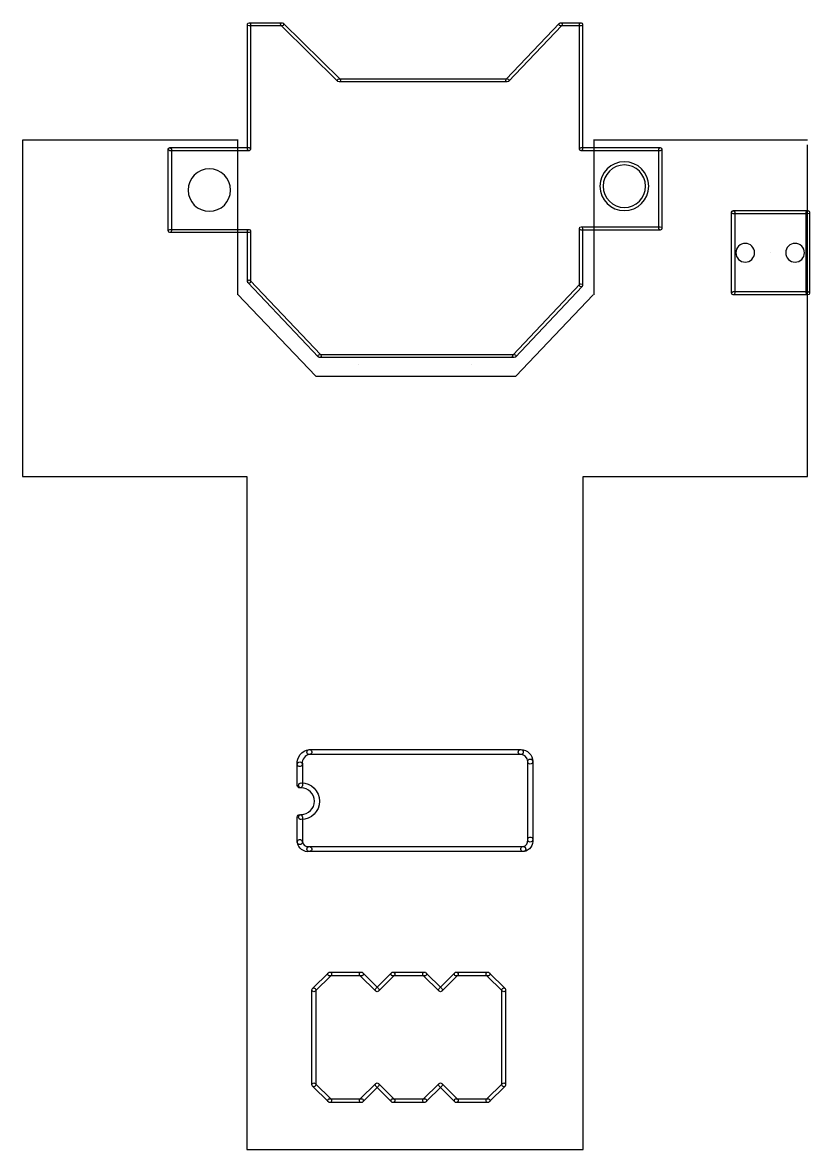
# Model space of a CAD drawing. Header units: inches. Extents: x 5 to 145, y -76 to 99.
# Drawn here: x 109.9 to 141.47, y -73.77 to -28.54 of the extents above; entities that cross this region are included whole.
import ezdxf

# ---------------------------------------------------------------- set-up
doc = ezdxf.new("R2010")
doc.units = ezdxf.units.IN
doc.header["$MEASUREMENT"] = 0
doc.layers.add('24', color=7, linetype='Continuous')

# ---------------------------------------------------------------- blocks, each defined once
blk = doc.blocks.new('block 35')
at = {"layer": '24', "color": 7, "lineweight": 25}
blk.add_lwpolyline([(141.397, -46.766), (141.397, -33.455)], dxfattribs=at)
blk = doc.blocks.new('block 36')
at = {"layer": '24', "color": 7, "lineweight": 25}
blk.add_lwpolyline([(109.897, -33.266), (109.897, -46.766)], dxfattribs=at)
blk = doc.blocks.new('block 37')
at = {"layer": '24', "color": 7, "lineweight": 25}
blk.add_lwpolyline([(118.897, -73.766), (132.397, -73.766)], dxfattribs=at)
blk = doc.blocks.new('block 38')
at = {"layer": '24', "color": 7, "lineweight": 25}
blk.add_lwpolyline([(109.897, -46.766), (118.897, -46.766)], dxfattribs=at)
blk = doc.blocks.new('block 39')
at = {"layer": '24', "color": 7, "lineweight": 25}
blk.add_lwpolyline([(118.897, -46.766), (118.897, -73.766)], dxfattribs=at)
blk = doc.blocks.new('block 40')
at = {"layer": '24', "color": 7, "lineweight": 25}
blk.add_lwpolyline([(132.397, -73.766), (132.397, -46.766)], dxfattribs=at)
blk = doc.blocks.new('block 41')
at = {"layer": '24', "color": 7, "lineweight": 25}
blk.add_lwpolyline([(132.397, -46.766), (141.397, -46.766)], dxfattribs=at)
blk = doc.blocks.new('block 42')
at = {"layer": '24', "color": 7, "lineweight": 25}
blk.add_lwpolyline([(141.397, -33.266), (132.822, -33.266)], dxfattribs=at)
blk = doc.blocks.new('block 43')
at = {"layer": '24', "color": 7, "lineweight": 25}
blk.add_lwpolyline([(118.528, -33.266), (109.897, -33.266)], dxfattribs=at)
blk = doc.blocks.new('block 34')
at = {"layer": '24', "color": 7, "lineweight": 25}
for points in [[(118.528, -33.233), (118.528, -39.469)], [(132.822, -33.233), (132.822, -39.469)], [(121.663, -42.73), (118.528, -39.446)], [(129.687, -42.73), (132.8, -39.469)], [(121.663, -42.73), (129.687, -42.73)]]:
    blk.add_lwpolyline(points, dxfattribs=at)
at = {"layer": '24'}
for name in ['block 36', 'block 43', 'block 42', 'block 35', 'block 38', 'block 39', 'block 40', 'block 41', 'block 37']:
    blk.add_blockref(name, (0, 0), dxfattribs=at)
blk = doc.blocks.new('block 45')
at = {"layer": '24', "color": 7, "lineweight": 25}
blk.add_open_spline([(140.522, -37.781), (140.522, -37.573), (140.69, -37.406), (140.897, -37.406), (141.104, -37.406), (141.272, -37.573), (141.272, -37.781), (141.272, -37.988), (141.104, -38.156), (140.897, -38.156), (140.69, -38.156), (140.522, -37.988), (140.522, -37.781), (140.522, -37.781), (140.522, -37.781), (140.522, -37.781)], degree=3, knots=[0, 0, 0, 0, 1, 1, 1, 2, 2, 2, 3, 3, 3, 4, 4, 4, 5, 5, 5, 5], dxfattribs=at)
blk = doc.blocks.new('block 46')
at = {"layer": '24', "color": 7, "lineweight": 25}
blk.add_open_spline([(138.522, -37.781), (138.522, -37.573), (138.69, -37.406), (138.897, -37.406), (139.104, -37.406), (139.272, -37.573), (139.272, -37.781), (139.272, -37.988), (139.104, -38.156), (138.897, -38.156), (138.69, -38.156), (138.522, -37.988), (138.522, -37.781), (138.522, -37.781), (138.522, -37.781), (138.522, -37.781)], degree=3, knots=[0, 0, 0, 0, 1, 1, 1, 2, 2, 2, 3, 3, 3, 4, 4, 4, 5, 5, 5, 5], dxfattribs=at)
blk = doc.blocks.new('block 47')
at = {"layer": '24', "lineweight": 0}
blk.add_lwpolyline([(139.897, -37.766), (139.897, -37.766)], dxfattribs=at)
blk = doc.blocks.new('block 48')
at = {"layer": '24', "color": 7, "lineweight": 25}
blk.add_open_spline([(115.807, -36.969), (115.807, -36.969), (118.987, -36.969), (118.987, -36.969), (119.022, -36.969), (119.051, -36.941), (119.051, -36.906), (119.051, -36.87), (119.022, -36.842), (118.987, -36.842), (118.987, -36.842), (115.807, -36.842), (115.807, -36.842), (115.772, -36.842), (115.744, -36.87), (115.744, -36.906), (115.744, -36.941), (115.772, -36.969), (115.807, -36.969)], degree=3, knots=[0, 0, 0, 0, 1, 1, 1, 2, 2, 2, 3, 3, 3, 4, 4, 4, 5, 5, 5, 6, 6, 6, 6], dxfattribs=at)
blk = doc.blocks.new('block 49')
at = {"layer": '24', "color": 7, "lineweight": 25}
blk.add_open_spline([(118.924, -36.906), (118.924, -36.906), (118.924, -38.938), (118.924, -38.938), (118.924, -38.973), (118.952, -39.001), (118.987, -39.001), (119.022, -39.001), (119.051, -38.973), (119.051, -38.938), (119.051, -38.938), (119.051, -36.906), (119.051, -36.906), (119.051, -36.87), (119.022, -36.842), (118.987, -36.842), (118.952, -36.842), (118.924, -36.87), (118.924, -36.906)], degree=3, knots=[0, 0, 0, 0, 1, 1, 1, 2, 2, 2, 3, 3, 3, 4, 4, 4, 5, 5, 5, 6, 6, 6, 6], dxfattribs=at)
blk = doc.blocks.new('block 50')
at = {"layer": '24', "color": 7, "lineweight": 25}
blk.add_open_spline([(118.941, -38.981), (118.941, -38.981), (121.775, -41.969), (121.775, -41.969), (121.799, -41.995), (121.839, -41.996), (121.865, -41.972), (121.89, -41.947), (121.891, -41.907), (121.867, -41.882), (121.867, -41.882), (119.033, -38.894), (119.033, -38.894), (119.009, -38.868), (118.969, -38.867), (118.943, -38.891), (118.918, -38.916), (118.917, -38.956), (118.941, -38.981)], degree=3, knots=[0, 0, 0, 0, 1, 1, 1, 2, 2, 2, 3, 3, 3, 4, 4, 4, 5, 5, 5, 6, 6, 6, 6], dxfattribs=at)
blk = doc.blocks.new('block 51')
at = {"layer": '24', "color": 7, "lineweight": 25}
blk.add_open_spline([(121.821, -41.989), (121.821, -41.989), (129.627, -41.989), (129.627, -41.989), (129.662, -41.989), (129.691, -41.961), (129.691, -41.926), (129.691, -41.89), (129.662, -41.862), (129.627, -41.862), (129.627, -41.862), (121.821, -41.862), (121.821, -41.862), (121.786, -41.862), (121.758, -41.89), (121.758, -41.926), (121.758, -41.961), (121.786, -41.989), (121.821, -41.989)], degree=3, knots=[0, 0, 0, 0, 1, 1, 1, 2, 2, 2, 3, 3, 3, 4, 4, 4, 5, 5, 5, 6, 6, 6, 6], dxfattribs=at)
blk = doc.blocks.new('block 52')
at = {"layer": '24', "color": 7, "lineweight": 25}
blk.add_open_spline([(129.673, -41.969), (129.673, -41.969), (132.353, -39.135), (132.353, -39.135), (132.377, -39.11), (132.376, -39.069), (132.351, -39.045), (132.325, -39.021), (132.285, -39.022), (132.261, -39.048), (132.261, -39.048), (129.581, -41.882), (129.581, -41.882), (129.557, -41.907), (129.558, -41.948), (129.583, -41.972), (129.609, -41.996), (129.649, -41.995), (129.673, -41.969)], degree=3, knots=[0, 0, 0, 0, 1, 1, 1, 2, 2, 2, 3, 3, 3, 4, 4, 4, 5, 5, 5, 6, 6, 6, 6], dxfattribs=at)
blk = doc.blocks.new('block 53')
at = {"layer": '24', "color": 7, "lineweight": 25}
blk.add_open_spline([(132.371, -39.092), (132.371, -39.092), (132.371, -36.806), (132.371, -36.806), (132.371, -36.77), (132.342, -36.742), (132.307, -36.742), (132.272, -36.742), (132.244, -36.77), (132.244, -36.806), (132.244, -36.806), (132.244, -39.092), (132.244, -39.092), (132.244, -39.127), (132.272, -39.155), (132.307, -39.155), (132.342, -39.155), (132.371, -39.127), (132.371, -39.092)], degree=3, knots=[0, 0, 0, 0, 1, 1, 1, 2, 2, 2, 3, 3, 3, 4, 4, 4, 5, 5, 5, 6, 6, 6, 6], dxfattribs=at)
blk = doc.blocks.new('block 54')
at = {"layer": '24', "color": 7, "lineweight": 25}
blk.add_open_spline([(132.307, -36.869), (132.307, -36.869), (135.487, -36.869), (135.487, -36.869), (135.522, -36.869), (135.551, -36.841), (135.551, -36.806), (135.551, -36.77), (135.522, -36.742), (135.487, -36.742), (135.487, -36.742), (132.307, -36.742), (132.307, -36.742), (132.272, -36.742), (132.244, -36.77), (132.244, -36.806), (132.244, -36.841), (132.272, -36.869), (132.307, -36.869)], degree=3, knots=[0, 0, 0, 0, 1, 1, 1, 2, 2, 2, 3, 3, 3, 4, 4, 4, 5, 5, 5, 6, 6, 6, 6], dxfattribs=at)
blk = doc.blocks.new('block 55')
at = {"layer": '24', "color": 7, "lineweight": 25}
blk.add_open_spline([(135.551, -36.806), (135.551, -36.806), (135.551, -33.626), (135.551, -33.626), (135.551, -33.59), (135.522, -33.562), (135.487, -33.562), (135.452, -33.562), (135.424, -33.59), (135.424, -33.626), (135.424, -33.626), (135.424, -36.806), (135.424, -36.806), (135.424, -36.841), (135.452, -36.869), (135.487, -36.869), (135.522, -36.869), (135.551, -36.841), (135.551, -36.806)], degree=3, knots=[0, 0, 0, 0, 1, 1, 1, 2, 2, 2, 3, 3, 3, 4, 4, 4, 5, 5, 5, 6, 6, 6, 6], dxfattribs=at)
blk = doc.blocks.new('block 56')
at = {"layer": '24', "color": 7, "lineweight": 25}
blk.add_open_spline([(135.487, -33.562), (135.487, -33.562), (132.307, -33.562), (132.307, -33.562), (132.272, -33.562), (132.244, -33.59), (132.244, -33.626), (132.244, -33.661), (132.272, -33.689), (132.307, -33.689), (132.307, -33.689), (135.487, -33.689), (135.487, -33.689), (135.522, -33.689), (135.551, -33.661), (135.551, -33.626), (135.551, -33.59), (135.522, -33.562), (135.487, -33.562)], degree=3, knots=[0, 0, 0, 0, 1, 1, 1, 2, 2, 2, 3, 3, 3, 4, 4, 4, 5, 5, 5, 6, 6, 6, 6], dxfattribs=at)
blk = doc.blocks.new('block 57')
at = {"layer": '24', "color": 7, "lineweight": 25}
blk.add_open_spline([(132.371, -33.626), (132.371, -33.626), (132.371, -28.614), (132.371, -28.614), (132.371, -28.578), (132.342, -28.55), (132.307, -28.55), (132.272, -28.55), (132.244, -28.578), (132.244, -28.614), (132.244, -28.614), (132.244, -33.626), (132.244, -33.626), (132.244, -33.661), (132.272, -33.689), (132.307, -33.689), (132.342, -33.689), (132.371, -33.661), (132.371, -33.626)], degree=3, knots=[0, 0, 0, 0, 1, 1, 1, 2, 2, 2, 3, 3, 3, 4, 4, 4, 5, 5, 5, 6, 6, 6, 6], dxfattribs=at)
blk = doc.blocks.new('block 58')
at = {"layer": '24', "color": 7, "lineweight": 25}
blk.add_open_spline([(132.307, -28.55), (132.307, -28.55), (131.489, -28.55), (131.489, -28.55), (131.454, -28.55), (131.426, -28.578), (131.426, -28.614), (131.426, -28.649), (131.454, -28.677), (131.489, -28.677), (131.489, -28.677), (132.307, -28.677), (132.307, -28.677), (132.342, -28.677), (132.371, -28.649), (132.371, -28.614), (132.371, -28.578), (132.342, -28.55), (132.307, -28.55)], degree=3, knots=[0, 0, 0, 0, 1, 1, 1, 2, 2, 2, 3, 3, 3, 4, 4, 4, 5, 5, 5, 6, 6, 6, 6], dxfattribs=at)
blk = doc.blocks.new('block 59')
at = {"layer": '24', "color": 7, "lineweight": 25}
blk.add_open_spline([(131.443, -28.57), (131.443, -28.57), (129.303, -30.818), (129.303, -30.818), (129.279, -30.843), (129.28, -30.883), (129.305, -30.908), (129.331, -30.932), (129.371, -30.931), (129.395, -30.905), (129.395, -30.905), (131.535, -28.657), (131.535, -28.657), (131.559, -28.632), (131.558, -28.592), (131.533, -28.568), (131.507, -28.543), (131.467, -28.544), (131.443, -28.57)], degree=3, knots=[0, 0, 0, 0, 1, 1, 1, 2, 2, 2, 3, 3, 3, 4, 4, 4, 5, 5, 5, 6, 6, 6, 6], dxfattribs=at)
blk = doc.blocks.new('block 60')
at = {"layer": '24', "color": 7, "lineweight": 25}
blk.add_open_spline([(129.349, -30.798), (129.349, -30.798), (122.599, -30.798), (122.599, -30.798), (122.564, -30.798), (122.536, -30.826), (122.536, -30.862), (122.536, -30.897), (122.564, -30.925), (122.599, -30.925), (122.599, -30.925), (129.349, -30.925), (129.349, -30.925), (129.384, -30.925), (129.413, -30.897), (129.413, -30.862), (129.413, -30.826), (129.384, -30.798), (129.349, -30.798)], degree=3, knots=[0, 0, 0, 0, 1, 1, 1, 2, 2, 2, 3, 3, 3, 4, 4, 4, 5, 5, 5, 6, 6, 6, 6], dxfattribs=at)
blk = doc.blocks.new('block 61')
at = {"layer": '24', "color": 7, "lineweight": 25}
blk.add_open_spline([(122.644, -30.816), (122.644, -30.816), (120.358, -28.568), (120.358, -28.568), (120.332, -28.544), (120.292, -28.544), (120.268, -28.569), (120.243, -28.594), (120.243, -28.634), (120.269, -28.659), (120.269, -28.659), (122.555, -30.907), (122.555, -30.907), (122.58, -30.931), (122.62, -30.931), (122.644, -30.906), (122.669, -30.881), (122.669, -30.841), (122.644, -30.816)], degree=3, knots=[0, 0, 0, 0, 1, 1, 1, 2, 2, 2, 3, 3, 3, 4, 4, 4, 5, 5, 5, 6, 6, 6, 6], dxfattribs=at)
blk = doc.blocks.new('block 62')
at = {"layer": '24', "color": 7, "lineweight": 25}
blk.add_open_spline([(120.313, -28.55), (120.313, -28.55), (118.987, -28.55), (118.987, -28.55), (118.952, -28.55), (118.924, -28.578), (118.924, -28.614), (118.924, -28.649), (118.952, -28.677), (118.987, -28.677), (118.987, -28.677), (120.313, -28.677), (120.313, -28.677), (120.348, -28.677), (120.377, -28.649), (120.377, -28.614), (120.377, -28.578), (120.348, -28.55), (120.313, -28.55)], degree=3, knots=[0, 0, 0, 0, 1, 1, 1, 2, 2, 2, 3, 3, 3, 4, 4, 4, 5, 5, 5, 6, 6, 6, 6], dxfattribs=at)
blk = doc.blocks.new('block 63')
at = {"layer": '24', "color": 7, "lineweight": 25}
blk.add_open_spline([(118.924, -28.614), (118.924, -28.614), (118.924, -33.626), (118.924, -33.626), (118.924, -33.661), (118.952, -33.689), (118.987, -33.689), (119.022, -33.689), (119.051, -33.661), (119.051, -33.626), (119.051, -33.626), (119.051, -28.614), (119.051, -28.614), (119.051, -28.578), (119.022, -28.55), (118.987, -28.55), (118.952, -28.55), (118.924, -28.578), (118.924, -28.614)], degree=3, knots=[0, 0, 0, 0, 1, 1, 1, 2, 2, 2, 3, 3, 3, 4, 4, 4, 5, 5, 5, 6, 6, 6, 6], dxfattribs=at)
blk = doc.blocks.new('block 64')
at = {"layer": '24', "color": 7, "lineweight": 25}
blk.add_open_spline([(118.987, -33.562), (118.987, -33.562), (115.807, -33.562), (115.807, -33.562), (115.772, -33.562), (115.744, -33.59), (115.744, -33.626), (115.744, -33.661), (115.772, -33.689), (115.807, -33.689), (115.807, -33.689), (118.987, -33.689), (118.987, -33.689), (119.022, -33.689), (119.051, -33.661), (119.051, -33.626), (119.051, -33.59), (119.022, -33.562), (118.987, -33.562)], degree=3, knots=[0, 0, 0, 0, 1, 1, 1, 2, 2, 2, 3, 3, 3, 4, 4, 4, 5, 5, 5, 6, 6, 6, 6], dxfattribs=at)
blk = doc.blocks.new('block 65')
at = {"layer": '24', "color": 7, "lineweight": 25}
blk.add_open_spline([(115.744, -33.626), (115.744, -33.626), (115.744, -36.906), (115.744, -36.906), (115.744, -36.941), (115.772, -36.969), (115.807, -36.969), (115.842, -36.969), (115.871, -36.941), (115.871, -36.906), (115.871, -36.906), (115.871, -33.626), (115.871, -33.626), (115.871, -33.59), (115.842, -33.562), (115.807, -33.562), (115.772, -33.562), (115.744, -33.59), (115.744, -33.626)], degree=3, knots=[0, 0, 0, 0, 1, 1, 1, 2, 2, 2, 3, 3, 3, 4, 4, 4, 5, 5, 5, 6, 6, 6, 6], dxfattribs=at)
blk = doc.blocks.new('block 66')
at = {"layer": '24', "color": 7, "lineweight": 25}
blk.add_open_spline([(116.541, -35.266), (116.541, -34.795), (116.922, -34.413), (117.393, -34.413), (117.864, -34.413), (118.245, -34.795), (118.245, -35.266), (118.245, -35.736), (117.864, -36.118), (117.393, -36.118), (116.922, -36.118), (116.541, -35.736), (116.541, -35.266), (116.541, -35.266), (116.541, -35.266), (116.541, -35.266)], degree=3, knots=[0, 0, 0, 0, 1, 1, 1, 2, 2, 2, 3, 3, 3, 4, 4, 4, 5, 5, 5, 5], dxfattribs=at)
blk = doc.blocks.new('block 67')
at = {"layer": '24', "color": 7, "lineweight": 25}
blk.add_open_spline([(133.195, -35.112), (133.195, -34.641), (133.576, -34.259), (134.047, -34.259), (134.518, -34.259), (134.899, -34.641), (134.899, -35.112), (134.899, -35.582), (134.518, -35.964), (134.047, -35.964), (133.576, -35.964), (133.195, -35.582), (133.195, -35.112), (133.195, -35.112), (133.195, -35.112), (133.195, -35.112)], degree=3, knots=[0, 0, 0, 0, 1, 1, 1, 2, 2, 2, 3, 3, 3, 4, 4, 4, 5, 5, 5, 5], dxfattribs=at)
blk = doc.blocks.new('block 68')
at = {"layer": '24', "color": 7, "lineweight": 25}
blk.add_open_spline([(133.068, -35.112), (133.068, -34.571), (133.506, -34.132), (134.047, -34.132), (134.588, -34.132), (135.026, -34.571), (135.026, -35.112), (135.026, -35.652), (134.588, -36.091), (134.047, -36.091), (133.506, -36.091), (133.068, -35.652), (133.068, -35.112), (133.068, -35.112), (133.068, -35.112), (133.068, -35.112)], degree=3, knots=[0, 0, 0, 0, 1, 1, 1, 2, 2, 2, 3, 3, 3, 4, 4, 4, 5, 5, 5, 5], dxfattribs=at)
blk = doc.blocks.new('block 69')
at = {"layer": '24', "color": 7, "lineweight": 25}
blk.add_open_spline([(138.411, -39.469), (138.411, -39.469), (141.411, -39.469), (141.411, -39.469), (141.446, -39.469), (141.475, -39.441), (141.475, -39.406), (141.475, -39.37), (141.446, -39.342), (141.411, -39.342), (141.411, -39.342), (138.411, -39.342), (138.411, -39.342), (138.376, -39.342), (138.348, -39.37), (138.348, -39.406), (138.348, -39.441), (138.376, -39.469), (138.411, -39.469)], degree=3, knots=[0, 0, 0, 0, 1, 1, 1, 2, 2, 2, 3, 3, 3, 4, 4, 4, 5, 5, 5, 6, 6, 6, 6], dxfattribs=at)
blk = doc.blocks.new('block 70')
at = {"layer": '24', "color": 7, "lineweight": 25}
blk.add_open_spline([(141.475, -39.406), (141.475, -39.406), (141.475, -36.156), (141.475, -36.156), (141.475, -36.12), (141.446, -36.092), (141.411, -36.092), (141.376, -36.092), (141.348, -36.12), (141.348, -36.156), (141.348, -36.156), (141.348, -39.406), (141.348, -39.406), (141.348, -39.441), (141.376, -39.469), (141.411, -39.469), (141.446, -39.469), (141.475, -39.441), (141.475, -39.406)], degree=3, knots=[0, 0, 0, 0, 1, 1, 1, 2, 2, 2, 3, 3, 3, 4, 4, 4, 5, 5, 5, 6, 6, 6, 6], dxfattribs=at)
blk = doc.blocks.new('block 71')
at = {"layer": '24', "color": 7, "lineweight": 25}
blk.add_open_spline([(141.411, -36.092), (141.411, -36.092), (138.411, -36.092), (138.411, -36.092), (138.376, -36.092), (138.348, -36.12), (138.348, -36.156), (138.348, -36.191), (138.376, -36.219), (138.411, -36.219), (138.411, -36.219), (141.411, -36.219), (141.411, -36.219), (141.446, -36.219), (141.475, -36.191), (141.475, -36.156), (141.475, -36.12), (141.446, -36.092), (141.411, -36.092)], degree=3, knots=[0, 0, 0, 0, 1, 1, 1, 2, 2, 2, 3, 3, 3, 4, 4, 4, 5, 5, 5, 6, 6, 6, 6], dxfattribs=at)
blk = doc.blocks.new('block 72')
at = {"layer": '24', "color": 7, "lineweight": 25}
blk.add_open_spline([(138.348, -36.156), (138.348, -36.156), (138.348, -39.406), (138.348, -39.406), (138.348, -39.441), (138.376, -39.469), (138.411, -39.469), (138.446, -39.469), (138.475, -39.441), (138.475, -39.406), (138.475, -39.406), (138.475, -36.156), (138.475, -36.156), (138.475, -36.12), (138.446, -36.092), (138.411, -36.092), (138.376, -36.092), (138.348, -36.12), (138.348, -36.156)], degree=3, knots=[0, 0, 0, 0, 1, 1, 1, 2, 2, 2, 3, 3, 3, 4, 4, 4, 5, 5, 5, 6, 6, 6, 6], dxfattribs=at)
blk = doc.blocks.new('block 73')
at = {"layer": '24', "color": 7, "lineweight": 25}
blk.add_open_spline([(122.222, -66.802), (122.222, -66.802), (123.492, -66.802), (123.492, -66.802), (123.534, -66.802), (123.568, -66.768), (123.568, -66.726), (123.568, -66.683), (123.534, -66.649), (123.492, -66.649), (123.492, -66.649), (122.222, -66.649), (122.222, -66.649), (122.18, -66.649), (122.146, -66.683), (122.146, -66.726), (122.146, -66.768), (122.18, -66.802), (122.222, -66.802)], degree=3, knots=[0, 0, 0, 0, 1, 1, 1, 2, 2, 2, 3, 3, 3, 4, 4, 4, 5, 5, 5, 6, 6, 6, 6], dxfattribs=at)
blk = doc.blocks.new('block 74')
at = {"layer": '24', "color": 7, "lineweight": 25}
blk.add_open_spline([(123.438, -66.779), (123.438, -66.779), (124.073, -67.414), (124.073, -67.414), (124.103, -67.444), (124.151, -67.444), (124.181, -67.414), (124.211, -67.385), (124.211, -67.336), (124.181, -67.307), (124.181, -67.307), (123.546, -66.672), (123.546, -66.672), (123.516, -66.642), (123.468, -66.642), (123.438, -66.672), (123.408, -66.701), (123.408, -66.75), (123.438, -66.779)], degree=3, knots=[0, 0, 0, 0, 1, 1, 1, 2, 2, 2, 3, 3, 3, 4, 4, 4, 5, 5, 5, 6, 6, 6, 6], dxfattribs=at)
blk = doc.blocks.new('block 75')
at = {"layer": '24', "color": 7, "lineweight": 25}
blk.add_open_spline([(124.181, -67.414), (124.181, -67.414), (124.816, -66.779), (124.816, -66.779), (124.846, -66.75), (124.846, -66.701), (124.816, -66.672), (124.786, -66.642), (124.738, -66.642), (124.708, -66.672), (124.708, -66.672), (124.073, -67.307), (124.073, -67.307), (124.043, -67.336), (124.043, -67.385), (124.073, -67.414), (124.103, -67.444), (124.151, -67.444), (124.181, -67.414)], degree=3, knots=[0, 0, 0, 0, 1, 1, 1, 2, 2, 2, 3, 3, 3, 4, 4, 4, 5, 5, 5, 6, 6, 6, 6], dxfattribs=at)
blk = doc.blocks.new('block 76')
at = {"layer": '24', "color": 7, "lineweight": 25}
blk.add_open_spline([(124.762, -66.802), (124.762, -66.802), (126.032, -66.802), (126.032, -66.802), (126.074, -66.802), (126.108, -66.768), (126.108, -66.726), (126.108, -66.683), (126.074, -66.649), (126.032, -66.649), (126.032, -66.649), (124.762, -66.649), (124.762, -66.649), (124.72, -66.649), (124.686, -66.683), (124.686, -66.726), (124.686, -66.768), (124.72, -66.802), (124.762, -66.802)], degree=3, knots=[0, 0, 0, 0, 1, 1, 1, 2, 2, 2, 3, 3, 3, 4, 4, 4, 5, 5, 5, 6, 6, 6, 6], dxfattribs=at)
blk = doc.blocks.new('block 77')
at = {"layer": '24', "color": 7, "lineweight": 25}
blk.add_open_spline([(125.978, -66.779), (125.978, -66.779), (126.613, -67.414), (126.613, -67.414), (126.643, -67.444), (126.691, -67.444), (126.721, -67.414), (126.751, -67.385), (126.751, -67.336), (126.721, -67.307), (126.721, -67.307), (126.086, -66.672), (126.086, -66.672), (126.056, -66.642), (126.008, -66.642), (125.978, -66.672), (125.948, -66.701), (125.948, -66.75), (125.978, -66.779)], degree=3, knots=[0, 0, 0, 0, 1, 1, 1, 2, 2, 2, 3, 3, 3, 4, 4, 4, 5, 5, 5, 6, 6, 6, 6], dxfattribs=at)
blk = doc.blocks.new('block 78')
at = {"layer": '24', "color": 7, "lineweight": 25}
blk.add_open_spline([(122.168, -66.672), (122.168, -66.672), (121.533, -67.307), (121.533, -67.307), (121.503, -67.336), (121.503, -67.385), (121.533, -67.414), (121.563, -67.444), (121.611, -67.444), (121.641, -67.414), (121.641, -67.414), (122.276, -66.779), (122.276, -66.779), (122.306, -66.75), (122.306, -66.701), (122.276, -66.672), (122.246, -66.642), (122.198, -66.642), (122.168, -66.672)], degree=3, knots=[0, 0, 0, 0, 1, 1, 1, 2, 2, 2, 3, 3, 3, 4, 4, 4, 5, 5, 5, 6, 6, 6, 6], dxfattribs=at)
blk = doc.blocks.new('block 79')
at = {"layer": '24', "color": 7, "lineweight": 25}
blk.add_open_spline([(126.721, -67.414), (126.721, -67.414), (127.356, -66.779), (127.356, -66.779), (127.386, -66.75), (127.386, -66.701), (127.356, -66.672), (127.326, -66.642), (127.278, -66.642), (127.248, -66.672), (127.248, -66.672), (126.613, -67.307), (126.613, -67.307), (126.583, -67.336), (126.583, -67.385), (126.613, -67.414), (126.643, -67.444), (126.691, -67.444), (126.721, -67.414)], degree=3, knots=[0, 0, 0, 0, 1, 1, 1, 2, 2, 2, 3, 3, 3, 4, 4, 4, 5, 5, 5, 6, 6, 6, 6], dxfattribs=at)
blk = doc.blocks.new('block 80')
at = {"layer": '24', "color": 7, "lineweight": 25}
blk.add_open_spline([(127.302, -66.802), (127.302, -66.802), (128.572, -66.802), (128.572, -66.802), (128.614, -66.802), (128.648, -66.768), (128.648, -66.726), (128.648, -66.683), (128.614, -66.649), (128.572, -66.649), (128.572, -66.649), (127.302, -66.649), (127.302, -66.649), (127.26, -66.649), (127.226, -66.683), (127.226, -66.726), (127.226, -66.768), (127.26, -66.802), (127.302, -66.802)], degree=3, knots=[0, 0, 0, 0, 1, 1, 1, 2, 2, 2, 3, 3, 3, 4, 4, 4, 5, 5, 5, 6, 6, 6, 6], dxfattribs=at)
blk = doc.blocks.new('block 81')
at = {"layer": '24', "color": 7, "lineweight": 25}
blk.add_open_spline([(128.518, -66.779), (128.518, -66.779), (129.153, -67.414), (129.153, -67.414), (129.183, -67.444), (129.231, -67.444), (129.261, -67.414), (129.291, -67.385), (129.291, -67.336), (129.261, -67.307), (129.261, -67.307), (128.626, -66.672), (128.626, -66.672), (128.596, -66.642), (128.548, -66.642), (128.518, -66.672), (128.488, -66.701), (128.488, -66.75), (128.518, -66.779)], degree=3, knots=[0, 0, 0, 0, 1, 1, 1, 2, 2, 2, 3, 3, 3, 4, 4, 4, 5, 5, 5, 6, 6, 6, 6], dxfattribs=at)
blk = doc.blocks.new('block 82')
at = {"layer": '24', "color": 7, "lineweight": 25}
blk.add_open_spline([(129.131, -67.361), (129.131, -67.361), (129.131, -71.171), (129.131, -71.171), (129.131, -71.213), (129.165, -71.247), (129.207, -71.247), (129.249, -71.247), (129.283, -71.213), (129.283, -71.171), (129.283, -71.171), (129.283, -67.361), (129.283, -67.361), (129.283, -67.318), (129.249, -67.284), (129.207, -67.284), (129.165, -67.284), (129.131, -67.318), (129.131, -67.361)], degree=3, knots=[0, 0, 0, 0, 1, 1, 1, 2, 2, 2, 3, 3, 3, 4, 4, 4, 5, 5, 5, 6, 6, 6, 6], dxfattribs=at)
blk = doc.blocks.new('block 83')
at = {"layer": '24', "color": 7, "lineweight": 25}
blk.add_open_spline([(124.073, -71.117), (124.073, -71.117), (123.438, -71.752), (123.438, -71.752), (123.408, -71.781), (123.408, -71.83), (123.438, -71.859), (123.468, -71.889), (123.516, -71.889), (123.546, -71.859), (123.546, -71.859), (124.181, -71.224), (124.181, -71.224), (124.211, -71.195), (124.211, -71.146), (124.181, -71.117), (124.151, -71.087), (124.103, -71.087), (124.073, -71.117)], degree=3, knots=[0, 0, 0, 0, 1, 1, 1, 2, 2, 2, 3, 3, 3, 4, 4, 4, 5, 5, 5, 6, 6, 6, 6], dxfattribs=at)
blk = doc.blocks.new('block 84')
at = {"layer": '24', "color": 7, "lineweight": 25}
blk.add_open_spline([(126.613, -71.117), (126.613, -71.117), (125.978, -71.752), (125.978, -71.752), (125.948, -71.781), (125.948, -71.83), (125.978, -71.859), (126.008, -71.889), (126.056, -71.889), (126.086, -71.859), (126.086, -71.859), (126.721, -71.224), (126.721, -71.224), (126.751, -71.195), (126.751, -71.146), (126.721, -71.117), (126.691, -71.087), (126.643, -71.087), (126.613, -71.117)], degree=3, knots=[0, 0, 0, 0, 1, 1, 1, 2, 2, 2, 3, 3, 3, 4, 4, 4, 5, 5, 5, 6, 6, 6, 6], dxfattribs=at)
blk = doc.blocks.new('block 85')
at = {"layer": '24', "color": 7, "lineweight": 25}
blk.add_open_spline([(126.032, -71.729), (126.032, -71.729), (124.762, -71.729), (124.762, -71.729), (124.72, -71.729), (124.686, -71.763), (124.686, -71.806), (124.686, -71.848), (124.72, -71.882), (124.762, -71.882), (124.762, -71.882), (126.032, -71.882), (126.032, -71.882), (126.074, -71.882), (126.108, -71.848), (126.108, -71.806), (126.108, -71.763), (126.074, -71.729), (126.032, -71.729)], degree=3, knots=[0, 0, 0, 0, 1, 1, 1, 2, 2, 2, 3, 3, 3, 4, 4, 4, 5, 5, 5, 6, 6, 6, 6], dxfattribs=at)
blk = doc.blocks.new('block 86')
at = {"layer": '24', "color": 7, "lineweight": 25}
blk.add_open_spline([(124.816, -71.752), (124.816, -71.752), (124.181, -71.117), (124.181, -71.117), (124.151, -71.087), (124.103, -71.087), (124.073, -71.117), (124.043, -71.146), (124.043, -71.195), (124.073, -71.224), (124.073, -71.224), (124.708, -71.859), (124.708, -71.859), (124.738, -71.889), (124.786, -71.889), (124.816, -71.859), (124.846, -71.83), (124.846, -71.781), (124.816, -71.752)], degree=3, knots=[0, 0, 0, 0, 1, 1, 1, 2, 2, 2, 3, 3, 3, 4, 4, 4, 5, 5, 5, 6, 6, 6, 6], dxfattribs=at)
blk = doc.blocks.new('block 87')
at = {"layer": '24', "color": 7, "lineweight": 25}
blk.add_open_spline([(121.511, -67.361), (121.511, -67.361), (121.511, -71.171), (121.511, -71.171), (121.511, -71.213), (121.545, -71.247), (121.587, -71.247), (121.629, -71.247), (121.663, -71.213), (121.663, -71.171), (121.663, -71.171), (121.663, -67.361), (121.663, -67.361), (121.663, -67.318), (121.629, -67.284), (121.587, -67.284), (121.545, -67.284), (121.511, -67.318), (121.511, -67.361)], degree=3, knots=[0, 0, 0, 0, 1, 1, 1, 2, 2, 2, 3, 3, 3, 4, 4, 4, 5, 5, 5, 6, 6, 6, 6], dxfattribs=at)
blk = doc.blocks.new('block 88')
at = {"layer": '24', "color": 7, "lineweight": 25}
blk.add_open_spline([(121.533, -71.224), (121.533, -71.224), (122.168, -71.859), (122.168, -71.859), (122.198, -71.889), (122.246, -71.889), (122.276, -71.859), (122.306, -71.83), (122.306, -71.781), (122.276, -71.752), (122.276, -71.752), (121.641, -71.117), (121.641, -71.117), (121.611, -71.087), (121.563, -71.087), (121.533, -71.117), (121.503, -71.146), (121.503, -71.195), (121.533, -71.224)], degree=3, knots=[0, 0, 0, 0, 1, 1, 1, 2, 2, 2, 3, 3, 3, 4, 4, 4, 5, 5, 5, 6, 6, 6, 6], dxfattribs=at)
blk = doc.blocks.new('block 89')
at = {"layer": '24', "color": 7, "lineweight": 25}
blk.add_open_spline([(123.492, -71.729), (123.492, -71.729), (122.222, -71.729), (122.222, -71.729), (122.18, -71.729), (122.146, -71.763), (122.146, -71.806), (122.146, -71.848), (122.18, -71.882), (122.222, -71.882), (122.222, -71.882), (123.492, -71.882), (123.492, -71.882), (123.534, -71.882), (123.568, -71.848), (123.568, -71.806), (123.568, -71.763), (123.534, -71.729), (123.492, -71.729)], degree=3, knots=[0, 0, 0, 0, 1, 1, 1, 2, 2, 2, 3, 3, 3, 4, 4, 4, 5, 5, 5, 6, 6, 6, 6], dxfattribs=at)
blk = doc.blocks.new('block 90')
at = {"layer": '24', "color": 7, "lineweight": 25}
blk.add_open_spline([(129.153, -71.117), (129.153, -71.117), (128.518, -71.752), (128.518, -71.752), (128.488, -71.781), (128.488, -71.83), (128.518, -71.859), (128.548, -71.889), (128.596, -71.889), (128.626, -71.859), (128.626, -71.859), (129.261, -71.224), (129.261, -71.224), (129.291, -71.195), (129.291, -71.146), (129.261, -71.117), (129.231, -71.087), (129.183, -71.087), (129.153, -71.117)], degree=3, knots=[0, 0, 0, 0, 1, 1, 1, 2, 2, 2, 3, 3, 3, 4, 4, 4, 5, 5, 5, 6, 6, 6, 6], dxfattribs=at)
blk = doc.blocks.new('block 91')
at = {"layer": '24', "color": 7, "lineweight": 25}
blk.add_open_spline([(128.572, -71.729), (128.572, -71.729), (127.302, -71.729), (127.302, -71.729), (127.26, -71.729), (127.226, -71.763), (127.226, -71.806), (127.226, -71.848), (127.26, -71.882), (127.302, -71.882), (127.302, -71.882), (128.572, -71.882), (128.572, -71.882), (128.614, -71.882), (128.648, -71.848), (128.648, -71.806), (128.648, -71.763), (128.614, -71.729), (128.572, -71.729)], degree=3, knots=[0, 0, 0, 0, 1, 1, 1, 2, 2, 2, 3, 3, 3, 4, 4, 4, 5, 5, 5, 6, 6, 6, 6], dxfattribs=at)
blk = doc.blocks.new('block 92')
at = {"layer": '24', "color": 7, "lineweight": 25}
blk.add_open_spline([(127.356, -71.752), (127.356, -71.752), (126.721, -71.117), (126.721, -71.117), (126.691, -71.087), (126.643, -71.087), (126.613, -71.117), (126.583, -71.146), (126.583, -71.195), (126.613, -71.224), (126.613, -71.224), (127.248, -71.859), (127.248, -71.859), (127.278, -71.889), (127.326, -71.889), (127.356, -71.859), (127.386, -71.83), (127.386, -71.781), (127.356, -71.752)], degree=3, knots=[0, 0, 0, 0, 1, 1, 1, 2, 2, 2, 3, 3, 3, 4, 4, 4, 5, 5, 5, 6, 6, 6, 6], dxfattribs=at)
blk = doc.blocks.new('block 93')
at = {"layer": '24', "color": 7, "lineweight": 25}
blk.add_open_spline([(129.889, -57.718), (129.889, -57.718), (121.405, -57.718), (121.405, -57.718), (121.349, -57.718), (121.304, -57.763), (121.304, -57.819), (121.304, -57.875), (121.349, -57.921), (121.405, -57.921), (121.405, -57.921), (129.889, -57.921), (129.889, -57.921), (129.945, -57.921), (129.99, -57.875), (129.99, -57.819), (129.99, -57.763), (129.945, -57.718), (129.889, -57.718)], degree=3, knots=[0, 0, 0, 0, 1, 1, 1, 2, 2, 2, 3, 3, 3, 4, 4, 4, 5, 5, 5, 6, 6, 6, 6], dxfattribs=at)
blk = doc.blocks.new('block 94')
at = {"layer": '24', "color": 7, "lineweight": 25}
blk.add_open_spline([(129.974, -61.611), (129.918, -61.62), (129.88, -61.672), (129.888, -61.727), (129.897, -61.783), (129.949, -61.821), (130.004, -61.812), (130.242, -61.776), (130.406, -61.554), (130.37, -61.316), (130.362, -61.26), (130.31, -61.222), (130.255, -61.23), (130.199, -61.239), (130.161, -61.291), (130.169, -61.346), (130.189, -61.473), (130.101, -61.592), (129.974, -61.611)], degree=3, knots=[0, 0, 0, 0, 1, 1, 1, 2, 2, 2, 3, 3, 3, 4, 4, 4, 5, 5, 5, 6, 6, 6, 6], dxfattribs=at)
blk = doc.blocks.new('block 95')
at = {"layer": '24', "color": 7, "lineweight": 25}
blk.add_open_spline([(121.417, -57.92), (121.473, -57.914), (121.513, -57.863), (121.506, -57.808), (121.5, -57.752), (121.449, -57.712), (121.394, -57.718), (121.1, -57.752), (120.889, -58.018), (120.923, -58.312), (120.93, -58.368), (120.98, -58.408), (121.036, -58.401), (121.092, -58.395), (121.132, -58.344), (121.125, -58.289), (121.104, -58.106), (121.235, -57.941), (121.417, -57.92)], degree=3, knots=[0, 0, 0, 0, 1, 1, 1, 2, 2, 2, 3, 3, 3, 4, 4, 4, 5, 5, 5, 6, 6, 6, 6], dxfattribs=at)
blk = doc.blocks.new('block 96')
at = {"layer": '24', "color": 7, "lineweight": 25}
blk.add_open_spline([(130.168, -58.2), (130.168, -58.256), (130.214, -58.302), (130.27, -58.302), (130.326, -58.302), (130.371, -58.256), (130.371, -58.2), (130.372, -57.934), (130.156, -57.718), (129.889, -57.718), (129.833, -57.718), (129.787, -57.763), (129.787, -57.819), (129.787, -57.875), (129.833, -57.921), (129.889, -57.921), (130.043, -57.921), (130.168, -58.046), (130.168, -58.2)], degree=3, knots=[0, 0, 0, 0, 1, 1, 1, 2, 2, 2, 3, 3, 3, 4, 4, 4, 5, 5, 5, 6, 6, 6, 6], dxfattribs=at)
blk = doc.blocks.new('block 97')
at = {"layer": '24', "color": 7, "lineweight": 25}
blk.add_open_spline([(121.125, -61.416), (121.116, -61.36), (121.065, -61.322), (121.009, -61.33), (120.954, -61.339), (120.915, -61.39), (120.924, -61.446), (120.96, -61.684), (121.182, -61.848), (121.42, -61.812), (121.476, -61.804), (121.514, -61.752), (121.506, -61.697), (121.497, -61.641), (121.446, -61.603), (121.39, -61.611), (121.263, -61.631), (121.144, -61.543), (121.125, -61.416)], degree=3, knots=[0, 0, 0, 0, 1, 1, 1, 2, 2, 2, 3, 3, 3, 4, 4, 4, 5, 5, 5, 6, 6, 6, 6], dxfattribs=at)
blk = doc.blocks.new('block 98')
at = {"layer": '24', "color": 7, "lineweight": 25}
blk.add_open_spline([(121.405, -61.813), (121.405, -61.813), (129.989, -61.813), (129.989, -61.813), (130.045, -61.813), (130.09, -61.768), (130.09, -61.712), (130.09, -61.656), (130.045, -61.61), (129.989, -61.61), (129.989, -61.61), (121.405, -61.61), (121.405, -61.61), (121.349, -61.61), (121.304, -61.656), (121.304, -61.712), (121.304, -61.768), (121.349, -61.813), (121.405, -61.813)], degree=3, knots=[0, 0, 0, 0, 1, 1, 1, 2, 2, 2, 3, 3, 3, 4, 4, 4, 5, 5, 5, 6, 6, 6, 6], dxfattribs=at)
blk = doc.blocks.new('block 99')
at = {"layer": '24', "color": 7, "lineweight": 25}
blk.add_open_spline([(130.371, -61.331), (130.371, -61.331), (130.371, -58.2), (130.371, -58.2), (130.371, -58.144), (130.326, -58.099), (130.27, -58.099), (130.214, -58.099), (130.168, -58.144), (130.168, -58.2), (130.168, -58.2), (130.168, -61.331), (130.168, -61.331), (130.168, -61.387), (130.214, -61.432), (130.27, -61.432), (130.326, -61.432), (130.371, -61.387), (130.371, -61.331)], degree=3, knots=[0, 0, 0, 0, 1, 1, 1, 2, 2, 2, 3, 3, 3, 4, 4, 4, 5, 5, 5, 6, 6, 6, 6], dxfattribs=at)
blk = doc.blocks.new('block 100')
at = {"layer": '24', "color": 7, "lineweight": 25}
blk.add_open_spline([(121.075, -60.324), (121.019, -60.324), (120.973, -60.37), (120.973, -60.426), (120.973, -60.482), (121.019, -60.528), (121.075, -60.528), (121.482, -60.528), (121.812, -60.198), (121.812, -59.791), (121.812, -59.384), (121.482, -59.054), (121.075, -59.054), (121.019, -59.054), (120.973, -59.1), (120.973, -59.156), (120.973, -59.212), (121.019, -59.258), (121.075, -59.258), (121.37, -59.258), (121.608, -59.496), (121.608, -59.791), (121.608, -60.086), (121.37, -60.324), (121.075, -60.324)], degree=3, knots=[0, 0, 0, 0, 1, 1, 1, 2, 2, 2, 3, 3, 3, 4, 4, 4, 5, 5, 5, 6, 6, 6, 7, 7, 7, 8, 8, 8, 8], dxfattribs=at)
blk = doc.blocks.new('block 101')
at = {"layer": '24', "color": 7, "lineweight": 25}
blk.add_open_spline([(120.923, -58.313), (120.923, -58.313), (120.923, -59.156), (120.923, -59.156), (120.923, -59.212), (120.968, -59.258), (121.024, -59.258), (121.08, -59.258), (121.126, -59.212), (121.126, -59.156), (121.126, -59.156), (121.126, -58.313), (121.126, -58.313), (121.126, -58.257), (121.08, -58.211), (121.024, -58.211), (120.968, -58.211), (120.923, -58.257), (120.923, -58.313)], degree=3, knots=[0, 0, 0, 0, 1, 1, 1, 2, 2, 2, 3, 3, 3, 4, 4, 4, 5, 5, 5, 6, 6, 6, 6], dxfattribs=at)
blk = doc.blocks.new('block 102')
at = {"layer": '24', "color": 7, "lineweight": 25}
blk.add_open_spline([(121.126, -61.431), (121.126, -61.431), (121.126, -60.426), (121.126, -60.426), (121.126, -60.37), (121.08, -60.324), (121.024, -60.324), (120.968, -60.324), (120.923, -60.37), (120.923, -60.426), (120.923, -60.426), (120.923, -61.431), (120.923, -61.431), (120.923, -61.487), (120.968, -61.532), (121.024, -61.532), (121.08, -61.532), (121.126, -61.487), (121.126, -61.431)], degree=3, knots=[0, 0, 0, 0, 1, 1, 1, 2, 2, 2, 3, 3, 3, 4, 4, 4, 5, 5, 5, 6, 6, 6, 6], dxfattribs=at)
blk = doc.blocks.new('block 103')
at = {"layer": '24', "lineweight": 0}
blk.add_lwpolyline([(132.397, -37.766), (132.397, -37.766)], dxfattribs=at)
blk = doc.blocks.new('block 104')
at = {"layer": '24', "lineweight": 0}
blk.add_lwpolyline([(118.897, -37.766), (118.897, -37.766)], dxfattribs=at)
blk = doc.blocks.new('block 105')
at = {"layer": '24', "lineweight": 0}
blk.add_lwpolyline([(127.897, -42.266), (127.897, -42.266)], dxfattribs=at)
blk = doc.blocks.new('block 106')
at = {"layer": '24', "lineweight": 0}
blk.add_lwpolyline([(123.397, -42.266), (123.397, -42.266)], dxfattribs=at)
blk = doc.blocks.new('block 44')
at = {"layer": '24'}
for name in ['block 62', 'block 63', 'block 61', 'block 59', 'block 58', 'block 57', 'block 60', 'block 64', 'block 65', 'block 56', 'block 55', 'block 68', 'block 67', 'block 66', 'block 71', 'block 72', 'block 70', 'block 48', 'block 49', 'block 53', 'block 54', 'block 46', 'block 45', 'block 104', 'block 103', 'block 47', 'block 50', 'block 52', 'block 69', 'block 51', 'block 106', 'block 105', 'block 95', 'block 93', 'block 96', 'block 101', 'block 99', 'block 100', 'block 102', 'block 97', 'block 94', 'block 98', 'block 78', 'block 73', 'block 74', 'block 75', 'block 76', 'block 77', 'block 79', 'block 80', 'block 81', 'block 87', 'block 82', 'block 88', 'block 83', 'block 86', 'block 84', 'block 92', 'block 90', 'block 89', 'block 85', 'block 91']:
    blk.add_blockref(name, (0, 0), dxfattribs=at)

msp = doc.modelspace()

# ---------------------------------------------------------------- block references
at = {"layer": '24'}
for name in ['block 44', 'block 34']:
    msp.add_blockref(name, (0, 0), dxfattribs=at)

doc.saveas('drawing.dxf')
